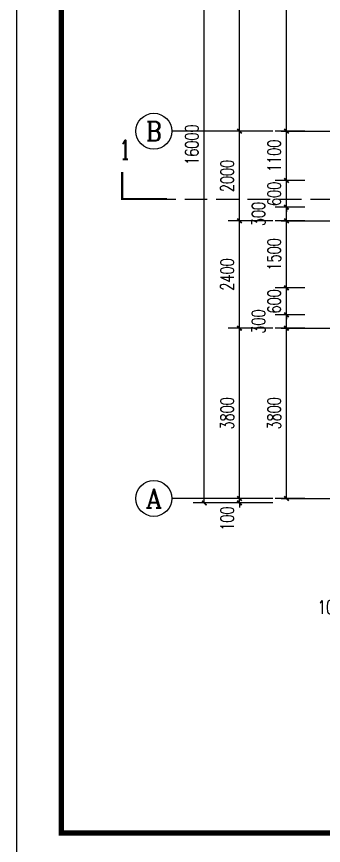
# Model space of a CAD drawing. Extents: x -356470 to -314470, y -791267 to -625262.
# Drawn here: x -356470 to -349624, y -689647 to -671141 of the extents above; entities that cross this region are included whole.
import ezdxf
from ezdxf.enums import TextEntityAlignment as Align

# ---------------------------------------------------------------- set-up
doc = ezdxf.new("R2010")
doc.units = 0
doc.header["$LTSCALE"] = 1000
doc.header["$MEASUREMENT"] = 0
doc.linetypes.add('DASH', pattern=[0.35, 0.25, -0.1])
doc.linetypes.add('DOTE', pattern=[2.42, 2, -0.2, 0.02, -0.2])
for name, color, linetype in [('AXIS', 3, 'Continuous'), ('AXIS_TEXT', 7, 'Continuous'), ('DIM_SYMB', 3, 'Continuous'), ('DOTE', 1, 'Continuous'), ('PUB_DIM', 3, 'Continuous'), ('PUB_TEXT', 7, 'Continuous'), ('TK', 151, 'Continuous')]:
    doc.layers.add(name, color=color, linetype=linetype)
doc.styles.add('_TCH_AXIS', font='COMPLEX', dxfattribs={"bigfont": 'GBCBIG'})
doc.styles.add('_TCH_DIM_T3', font='SIMPLEX', dxfattribs={"width": 0.705882, "bigfont": 'GBCBIG'})
doc.styles.add('_TCH_LABEL', font='COMPLEX', dxfattribs={"bigfont": 'GBCBIG'})
doc.styles.add('COMPLEX', font='COMPLEX')
doc.dimstyles.new('_TCH_ARCH&&100', dxfattribs={"dimtxt": 297.5, "dimasz": 100, "dimexe": 250, "dimexo": 300, "dimgap": 126.25, "dimtad": 1, "dimdec": 0, "dimzin": 0, "dimdsep": 46, "dimtxsty": '_TCH_DIM_T3', "dimblk": 'ARCHTICK', "dimcen": 0.09, "dimclrt": 7, "dimazin": 2, "dimtfac": 1, "dimtdec": 0, "dimtix": 1, "dimtmove": 2, "dimatfit": 3, "dimfxl": 0, "dimtolj": 1, "dimtzin": 0, "dimarcsym": 0})

# ---------------------------------------------------------------- blocks, each defined once
blk = doc.blocks.new('_ArchTick')
at = {"color": 0, "linetype": 'ByBlock', "const_width": 0.4}
blk.add_lwpolyline([(-0.5, -0.5), (0.5, 0.5)], dxfattribs=at)
blk = doc.blocks.new('*D105')
at = {"layer": 'Defpoints', "color": 0}
for p in [(-349130, -683703), (-349030, -683703), (-349030, -684604)]:
    blk.add_point(p, dxfattribs=at)
at = {"layer": 'PUB_DIM', "color": 0, "lineweight": -2}
for p, q in [((-349130, -684003), (-349130, -684854)), ((-349030, -684003), (-349030, -684854)), ((-349130, -684604), (-349230, -684604)), ((-349130, -684604), (-349030, -684604)), ((-349030, -684604), (-348930, -684604))]:
    blk.add_line(p, q, dxfattribs=at)
at = {"layer": 'PUB_DIM', "color": 0, "lineweight": -2, "xscale": 100, "yscale": 100, "zscale": 100}
blk.add_blockref('_ArchTick', (-349130, -684604), dxfattribs=at)
at = {"layer": 'PUB_DIM', "color": 0, "lineweight": -2, "xscale": 100, "yscale": 100, "zscale": 100, "rotation": 180}
blk.add_blockref('_ArchTick', (-349030, -684604), dxfattribs=at)
at = {"layer": 'PUB_DIM', "color": 7, "insert": (-349480, -684329), "char_height": 297.5, "attachment_point": 5, "style": '_TCH_DIM_T3'}
blk.add_mtext('\\A1;100', dxfattribs=at)
blk = doc.blocks.new('*D143')
at = {"layer": 'Defpoints', "color": 0}
for p in [(-350448, -666100), (-349738, -666100), (-349738, -673700)]:
    blk.add_point(p, dxfattribs=at)
at = {"layer": 'PUB_DIM', "color": 0, "lineweight": -2}
for p, q in [((-350038, -666100), (-350698, -666100)), ((-350448, -673700), (-350448, -666100)), ((-350038, -673700), (-350698, -673700))]:
    blk.add_line(p, q, dxfattribs=at)
at = {"layer": 'PUB_DIM', "color": 0, "lineweight": -2, "xscale": 100, "yscale": 100, "zscale": 100}
for p, rotation in [((-350448, -666100), 90), ((-350448, -673700), 270)]:
    blk.add_blockref('_ArchTick', p, dxfattribs=dict(at, rotation=rotation))
at = {"layer": 'PUB_DIM', "color": 7, "insert": (-350723, -669900), "char_height": 297.5, "attachment_point": 5, "rotation": 90, "style": '_TCH_DIM_T3'}
blk.add_mtext('\\A1;7600', dxfattribs=at)
blk = doc.blocks.new('*D144')
at = {"layer": 'Defpoints', "color": 0}
for p in [(-350448, -673700), (-349738, -673700), (-349738, -674800)]:
    blk.add_point(p, dxfattribs=at)
at = {"layer": 'PUB_DIM', "color": 0, "lineweight": -2}
for p, q in [((-350038, -673700), (-350698, -673700)), ((-350448, -674800), (-350448, -673700)), ((-350038, -674800), (-350698, -674800))]:
    blk.add_line(p, q, dxfattribs=at)
at = {"layer": 'PUB_DIM', "color": 0, "lineweight": -2, "xscale": 100, "yscale": 100, "zscale": 100}
for p, rotation in [((-350448, -673700), 90), ((-350448, -674800), 270)]:
    blk.add_blockref('_ArchTick', p, dxfattribs=dict(at, rotation=rotation))
at = {"layer": 'PUB_DIM', "color": 7, "insert": (-350723, -674250), "char_height": 297.5, "attachment_point": 5, "rotation": 90, "style": '_TCH_DIM_T3'}
blk.add_mtext('\\A1;1100', dxfattribs=at)
blk = doc.blocks.new('*D145')
at = {"layer": 'Defpoints', "color": 0}
for p in [(-350448, -674800), (-349738, -674800), (-349738, -675400)]:
    blk.add_point(p, dxfattribs=at)
at = {"layer": 'PUB_DIM', "color": 0, "lineweight": -2}
for p, q in [((-350448, -674800), (-350448, -674700)), ((-350038, -674800), (-350698, -674800)), ((-350448, -675400), (-350448, -674800)), ((-350038, -675400), (-350698, -675400)), ((-350448, -675400), (-350448, -675500))]:
    blk.add_line(p, q, dxfattribs=at)
at = {"layer": 'PUB_DIM', "color": 0, "lineweight": -2, "xscale": 100, "yscale": 100, "zscale": 100}
for p, rotation in [((-350448, -674800), 270), ((-350448, -675400), 90)]:
    blk.add_blockref('_ArchTick', p, dxfattribs=dict(at, rotation=rotation))
at = {"layer": 'PUB_DIM', "color": 7, "insert": (-350723, -675100), "char_height": 297.5, "attachment_point": 5, "rotation": 90, "style": '_TCH_DIM_T3'}
blk.add_mtext('\\A1;600', dxfattribs=at)
blk = doc.blocks.new('*D146')
at = {"layer": 'Defpoints', "color": 0}
for p in [(-350448, -675400), (-349738, -675400), (-349738, -675700)]:
    blk.add_point(p, dxfattribs=at)
at = {"layer": 'PUB_DIM', "color": 0, "lineweight": -2}
for p, q in [((-350038, -675400), (-350698, -675400)), ((-350448, -675700), (-350448, -675400)), ((-350038, -675700), (-350698, -675700))]:
    blk.add_line(p, q, dxfattribs=at)
at = {"layer": 'PUB_DIM', "color": 0, "lineweight": -2, "xscale": 100, "yscale": 100, "zscale": 100}
for p, rotation in [((-350448, -675400), 90), ((-350448, -675700), 270)]:
    blk.add_blockref('_ArchTick', p, dxfattribs=dict(at, rotation=rotation))
at = {"layer": 'PUB_DIM', "color": 7, "insert": (-351073, -675550), "char_height": 297.5, "attachment_point": 5, "rotation": 90, "style": '_TCH_DIM_T3'}
blk.add_mtext('\\A1;300', dxfattribs=at)
blk = doc.blocks.new('*D147')
at = {"layer": 'Defpoints', "color": 0}
for p in [(-350448, -675700), (-349738, -675700), (-349738, -677200)]:
    blk.add_point(p, dxfattribs=at)
at = {"layer": 'PUB_DIM', "color": 0, "lineweight": -2}
for p, q in [((-350038, -675700), (-350698, -675700)), ((-350448, -677200), (-350448, -675700)), ((-350038, -677200), (-350698, -677200))]:
    blk.add_line(p, q, dxfattribs=at)
at = {"layer": 'PUB_DIM', "color": 0, "lineweight": -2, "xscale": 100, "yscale": 100, "zscale": 100}
for p, rotation in [((-350448, -675700), 90), ((-350448, -677200), 270)]:
    blk.add_blockref('_ArchTick', p, dxfattribs=dict(at, rotation=rotation))
at = {"layer": 'PUB_DIM', "color": 7, "insert": (-350723, -676450), "char_height": 297.5, "attachment_point": 5, "rotation": 90, "style": '_TCH_DIM_T3'}
blk.add_mtext('\\A1;1500', dxfattribs=at)
blk = doc.blocks.new('*D148')
at = {"layer": 'Defpoints', "color": 0}
for p in [(-350448, -677200), (-349738, -677200), (-349738, -677800)]:
    blk.add_point(p, dxfattribs=at)
at = {"layer": 'PUB_DIM', "color": 0, "lineweight": -2}
for p, q in [((-350448, -677200), (-350448, -677100)), ((-350038, -677200), (-350698, -677200)), ((-350448, -677800), (-350448, -677200)), ((-350038, -677800), (-350698, -677800)), ((-350448, -677800), (-350448, -677900))]:
    blk.add_line(p, q, dxfattribs=at)
at = {"layer": 'PUB_DIM', "color": 0, "lineweight": -2, "xscale": 100, "yscale": 100, "zscale": 100}
for p, rotation in [((-350448, -677200), 270), ((-350448, -677800), 90)]:
    blk.add_blockref('_ArchTick', p, dxfattribs=dict(at, rotation=rotation))
at = {"layer": 'PUB_DIM', "color": 7, "insert": (-350723, -677500), "char_height": 297.5, "attachment_point": 5, "rotation": 90, "style": '_TCH_DIM_T3'}
blk.add_mtext('\\A1;600', dxfattribs=at)
blk = doc.blocks.new('*D149')
at = {"layer": 'Defpoints', "color": 0}
for p in [(-350448, -677800), (-349738, -677800), (-349738, -678100)]:
    blk.add_point(p, dxfattribs=at)
at = {"layer": 'PUB_DIM', "color": 0, "lineweight": -2}
for p, q in [((-350038, -677800), (-350698, -677800)), ((-350448, -678100), (-350448, -677800)), ((-350038, -678100), (-350698, -678100))]:
    blk.add_line(p, q, dxfattribs=at)
at = {"layer": 'PUB_DIM', "color": 0, "lineweight": -2, "xscale": 100, "yscale": 100, "zscale": 100}
for p, rotation in [((-350448, -677800), 90), ((-350448, -678100), 270)]:
    blk.add_blockref('_ArchTick', p, dxfattribs=dict(at, rotation=rotation))
at = {"layer": 'PUB_DIM', "color": 7, "insert": (-351073, -677950), "char_height": 297.5, "attachment_point": 5, "rotation": 90, "style": '_TCH_DIM_T3'}
blk.add_mtext('\\A1;300', dxfattribs=at)
blk = doc.blocks.new('*D150')
at = {"layer": 'Defpoints', "color": 0}
for p in [(-350448, -678100), (-349738, -678100), (-349738, -681900)]:
    blk.add_point(p, dxfattribs=at)
at = {"layer": 'PUB_DIM', "color": 0, "lineweight": -2}
for p, q in [((-350038, -678100), (-350698, -678100)), ((-350448, -681900), (-350448, -678100)), ((-350038, -681900), (-350698, -681900))]:
    blk.add_line(p, q, dxfattribs=at)
at = {"layer": 'PUB_DIM', "color": 0, "lineweight": -2, "xscale": 100, "yscale": 100, "zscale": 100}
for p, rotation in [((-350448, -678100), 90), ((-350448, -681900), 270)]:
    blk.add_blockref('_ArchTick', p, dxfattribs=dict(at, rotation=rotation))
at = {"layer": 'PUB_DIM', "color": 7, "insert": (-350723, -680000), "char_height": 297.5, "attachment_point": 5, "rotation": 90, "style": '_TCH_DIM_T3'}
blk.add_mtext('\\A1;3800', dxfattribs=at)
blk = doc.blocks.new('*D172')
at = {"layer": 'AXIS', "color": 0, "lineweight": -2}
for p, q in [((-350752, -681900), (-351747, -681900)), ((-351497, -681900), (-351497, -681800)), ((-351497, -682000), (-351497, -681900)), ((-350752, -682000), (-351747, -682000)), ((-351497, -682000), (-351497, -682100))]:
    blk.add_line(p, q, dxfattribs=at)
at = {"layer": 'Defpoints', "color": 0}
for p in [(-351497, -681900), (-350452, -681900), (-350452, -682000)]:
    blk.add_point(p, dxfattribs=at)
at = {"layer": 'AXIS', "color": 0, "lineweight": -2, "xscale": 100, "yscale": 100, "zscale": 100}
for p, rotation in [((-351497, -681900), 270), ((-351497, -682000), 90)]:
    blk.add_blockref('_ArchTick', p, dxfattribs=dict(at, rotation=rotation))
at = {"layer": 'AXIS', "color": 7, "insert": (-351772, -682350), "char_height": 297.5, "attachment_point": 5, "rotation": 90, "style": '_TCH_DIM_T3'}
blk.add_mtext('\\A1;100', dxfattribs=at)
blk = doc.blocks.new('*D173')
at = {"layer": 'AXIS', "color": 0, "lineweight": -2}
for p, q in [((-350752, -678100), (-351747, -678100)), ((-351497, -681900), (-351497, -678100)), ((-350752, -681900), (-351747, -681900))]:
    blk.add_line(p, q, dxfattribs=at)
at = {"layer": 'Defpoints', "color": 0}
for p in [(-351497, -678100), (-350452, -678100), (-350452, -681900)]:
    blk.add_point(p, dxfattribs=at)
at = {"layer": 'AXIS', "color": 0, "lineweight": -2, "xscale": 100, "yscale": 100, "zscale": 100}
for p, rotation in [((-351497, -678100), 90), ((-351497, -681900), 270)]:
    blk.add_blockref('_ArchTick', p, dxfattribs=dict(at, rotation=rotation))
at = {"layer": 'AXIS', "color": 7, "insert": (-351772, -680000), "char_height": 297.5, "attachment_point": 5, "rotation": 90, "style": '_TCH_DIM_T3'}
blk.add_mtext('\\A1;3800', dxfattribs=at)
blk = doc.blocks.new('*D174')
at = {"layer": 'AXIS', "color": 0, "lineweight": -2}
for p, q in [((-350752, -675700), (-351747, -675700)), ((-351497, -678100), (-351497, -675700)), ((-350752, -678100), (-351747, -678100))]:
    blk.add_line(p, q, dxfattribs=at)
at = {"layer": 'Defpoints', "color": 0}
for p in [(-351497, -675700), (-350452, -675700), (-350452, -678100)]:
    blk.add_point(p, dxfattribs=at)
at = {"layer": 'AXIS', "color": 0, "lineweight": -2, "xscale": 100, "yscale": 100, "zscale": 100}
for p, rotation in [((-351497, -675700), 90), ((-351497, -678100), 270)]:
    blk.add_blockref('_ArchTick', p, dxfattribs=dict(at, rotation=rotation))
at = {"layer": 'AXIS', "color": 7, "insert": (-351772, -676900), "char_height": 297.5, "attachment_point": 5, "rotation": 90, "style": '_TCH_DIM_T3'}
blk.add_mtext('\\A1;2400', dxfattribs=at)
blk = doc.blocks.new('*D175')
at = {"layer": 'AXIS', "color": 0, "lineweight": -2}
for p, q in [((-350752, -673700), (-351747, -673700)), ((-351497, -675700), (-351497, -673700)), ((-350752, -675700), (-351747, -675700))]:
    blk.add_line(p, q, dxfattribs=at)
at = {"layer": 'Defpoints', "color": 0}
for p in [(-351497, -673700), (-350452, -673700), (-350452, -675700)]:
    blk.add_point(p, dxfattribs=at)
at = {"layer": 'AXIS', "color": 0, "lineweight": -2, "xscale": 100, "yscale": 100, "zscale": 100}
for p, rotation in [((-351497, -673700), 90), ((-351497, -675700), 270)]:
    blk.add_blockref('_ArchTick', p, dxfattribs=dict(at, rotation=rotation))
at = {"layer": 'AXIS', "color": 7, "insert": (-351772, -674700), "char_height": 297.5, "attachment_point": 5, "rotation": 90, "style": '_TCH_DIM_T3'}
blk.add_mtext('\\A1;2000', dxfattribs=at)
blk = doc.blocks.new('*D176')
at = {"layer": 'AXIS', "color": 0, "lineweight": -2}
for p, q in [((-350752, -666100), (-351747, -666100)), ((-351497, -673700), (-351497, -666100)), ((-350752, -673700), (-351747, -673700))]:
    blk.add_line(p, q, dxfattribs=at)
at = {"layer": 'Defpoints', "color": 0}
for p in [(-351497, -666100), (-350452, -666100), (-350452, -673700)]:
    blk.add_point(p, dxfattribs=at)
at = {"layer": 'AXIS', "color": 0, "lineweight": -2, "xscale": 100, "yscale": 100, "zscale": 100}
for p, rotation in [((-351497, -666100), 90), ((-351497, -673700), 270)]:
    blk.add_blockref('_ArchTick', p, dxfattribs=dict(at, rotation=rotation))
at = {"layer": 'AXIS', "color": 7, "insert": (-351772, -669900), "char_height": 297.5, "attachment_point": 5, "rotation": 90, "style": '_TCH_DIM_T3'}
blk.add_mtext('\\A1;7600', dxfattribs=at)
blk = doc.blocks.new('*D178')
at = {"layer": 'AXIS', "color": 0, "lineweight": -2}
for p, q in [((-351063, -666000), (-352532, -666000)), ((-352282, -682000), (-352282, -666000)), ((-351063, -682000), (-352532, -682000))]:
    blk.add_line(p, q, dxfattribs=at)
at = {"layer": 'Defpoints', "color": 0}
for p in [(-352282, -666000), (-350763, -666000), (-350763, -682000)]:
    blk.add_point(p, dxfattribs=at)
at = {"layer": 'AXIS', "color": 0, "lineweight": -2, "xscale": 100, "yscale": 100, "zscale": 100}
for p, rotation in [((-352282, -666000), 90), ((-352282, -682000), 270)]:
    blk.add_blockref('_ArchTick', p, dxfattribs=dict(at, rotation=rotation))
at = {"layer": 'AXIS', "color": 7, "insert": (-352557, -674000), "char_height": 297.5, "attachment_point": 5, "rotation": 90, "style": '_TCH_DIM_T3'}
blk.add_mtext('\\A1;16000', dxfattribs=at)
blk = doc.blocks.new('_AXISO')
blk.add_circle((0, 0), 0.5)
at = {"layer": 'AXIS_TEXT', "style": 'COMPLEX', "width": 1.041667}
blk.add_attdef('A', text='', height=0.56, dxfattribs=at).set_placement((-0.25, -0.28), (0.25, -0.28), align=Align.FIT)

msp = doc.modelspace()

# ---------------------------------------------------------------- linework, layer by layer
at = {"layer": 'AXIS'}
for p, q in [((-351162, -673700.3), (-353007.5, -673700.3)), ((-351162, -681900.3), (-353007.5, -681900.3))]:
    msp.add_line(p, q, dxfattribs=at)
at = {"layer": 'DIM_SYMB', "linetype": 'DASH', "ltscale": 2}
msp.add_line((-354114.5, -675214.5), (-336678, -675214.5), dxfattribs=at)
at = {"layer": 'DIM_SYMB', "const_width": 50}
msp.add_lwpolyline([(-354114.5, -674614.5), (-354114.5, -675214.5), (-353114.5, -675214.5)], dxfattribs=at)
at = {"layer": 'DOTE', "color": 1, "linetype": 'DOTE'}
for p, q in [((-350564, -673700.3), (-340319.6, -673700.3)), ((-350564, -675700.3), (-345930.5, -675700.3)), ((-350564, -678100.3), (-344485, -678100.3)), ((-350564, -681900.3), (-340319.6, -681900.3))]:
    msp.add_line(p, q, dxfattribs=at)
at = {"layer": 'TK'}
msp.add_lwpolyline([(-356469.5, -660167), (-356469.5, -689867), (-314469.5, -689867), (-314469.5, -660167)], close=True, dxfattribs=at)
at = {"layer": 'TK', "const_width": 120}
msp.add_lwpolyline([(-314969.5, -660667), (-355469.5, -660667), (-355469.5, -689367), (-314969.5, -689367)], close=True, dxfattribs=at)

# ---------------------------------------------------------------- block references
at = {"layer": 'AXIS'}
ref = msp.add_blockref('_AXISO', (-353407.5, -673700.3), dxfattribs=dict(at, xscale=800, yscale=800, zscale=800))
ref.add_attrib('A', 'B', dxfattribs={"layer": 'AXIS_TEXT', "height": 435.3, "style": '_TCH_AXIS'}).set_placement((-353583.7, -673917.9), (-353231.3, -673917.9), align=Align.FIT)
ref = msp.add_blockref('_AXISO', (-353407.5, -681900.3), dxfattribs=dict(at, xscale=800, yscale=800, zscale=800))
ref.add_attrib('A', 'A', dxfattribs={"layer": 'AXIS_TEXT', "height": 425.2, "style": '_TCH_AXIS'}).set_placement((-353589.7, -682112.9), (-353225.3, -682112.9), align=Align.FIT)

# ---------------------------------------------------------------- texts
at = {"layer": 'PUB_TEXT', "style": '_TCH_LABEL', "width": 0.705882}
msp.add_text('1', height=425, dxfattribs=at).set_placement((-354178.8, -674327))

# ---------------------------------------------------------------- dimensions: what is measured, and where the dimension line sits
at = {"layer": 'AXIS'}
for p1, p2, distance, picture, middle in [((-350763, -682000.3), (-350763, -666000.3), 1519, '*D178', (-352557, -674000.3)), ((-350451.5, -673700.3), (-350451.5, -666100.3), 1045.5, '*D176', (-351772, -669900.3)), ((-350451.5, -675700.3), (-350451.5, -673700.3), 1045.5, '*D175', (-351772, -674700.3)), ((-350451.5, -678100.3), (-350451.5, -675700.3), 1045.5, '*D174', (-351772, -676900.3)), ((-350451.5, -681900.3), (-350451.5, -678100.3), 1045.5, '*D173', (-351772, -680000.3))]:
    dim = msp.add_aligned_dim(p1=p1, p2=p2, distance=distance, dimstyle='_TCH_ARCH&&100', dxfattribs=at)
    dim.commit()
    dim.dimension.update_dxf_attribs({"geometry": picture, "text_midpoint": middle})
dim = msp.add_linear_dim(base=(-351497, -681900.3), p1=(-350451.5, -682000.3), p2=(-350451.5, -681900.3), angle=90, dimstyle='_TCH_ARCH&&100', dxfattribs=at)
dim.commit()
dim.dimension.update_dxf_attribs({"geometry": '*D172', "text_midpoint": (-351772, -682350.3), "dimtype": 129})
at = {"layer": 'PUB_DIM'}
for p1, p2, picture, middle in [((-349737.9, -673700.3), (-349737.9, -666100.3), '*D143', (-350723, -669900.3)), ((-349737.9, -674800.3), (-349737.9, -673700.3), '*D144', (-350723, -674250.3)), ((-349737.9, -675400.3), (-349737.9, -674800.3), '*D145', (-350723, -675100.3)), ((-349737.9, -677200.3), (-349737.9, -675700.3), '*D147', (-350723, -676450.3)), ((-349737.9, -677800.3), (-349737.9, -677200.3), '*D148', (-350723, -677500.3)), ((-349737.9, -681900.3), (-349737.9, -678100.3), '*D150', (-350723, -680000.3))]:
    dim = msp.add_aligned_dim(p1=p1, p2=p2, distance=710.1, dimstyle='_TCH_ARCH&&100', dxfattribs=at)
    dim.commit()
    dim.dimension.update_dxf_attribs({"geometry": picture, "text_midpoint": middle})
for base, p1, p2, angle, picture, middle in [((-350448, -675400.3), (-349737.9, -675700.3), (-349737.9, -675400.3), 90, '*D146', (-351073, -675550.3)), ((-350448, -677800.3), (-349737.9, -678100.3), (-349737.9, -677800.3), 90, '*D149', (-351073, -677950.3)), ((-349030.4, -684604), (-349130.4, -683703.3), (-349030.4, -683703.3), 0, '*D105', (-349480.4, -684329))]:
    dim = msp.add_linear_dim(base=base, p1=p1, p2=p2, angle=angle, dimstyle='_TCH_ARCH&&100', dxfattribs=at)
    dim.commit()
    dim.dimension.update_dxf_attribs({"geometry": picture, "text_midpoint": middle, "dimtype": 129})

doc.saveas('drawing.dxf')
